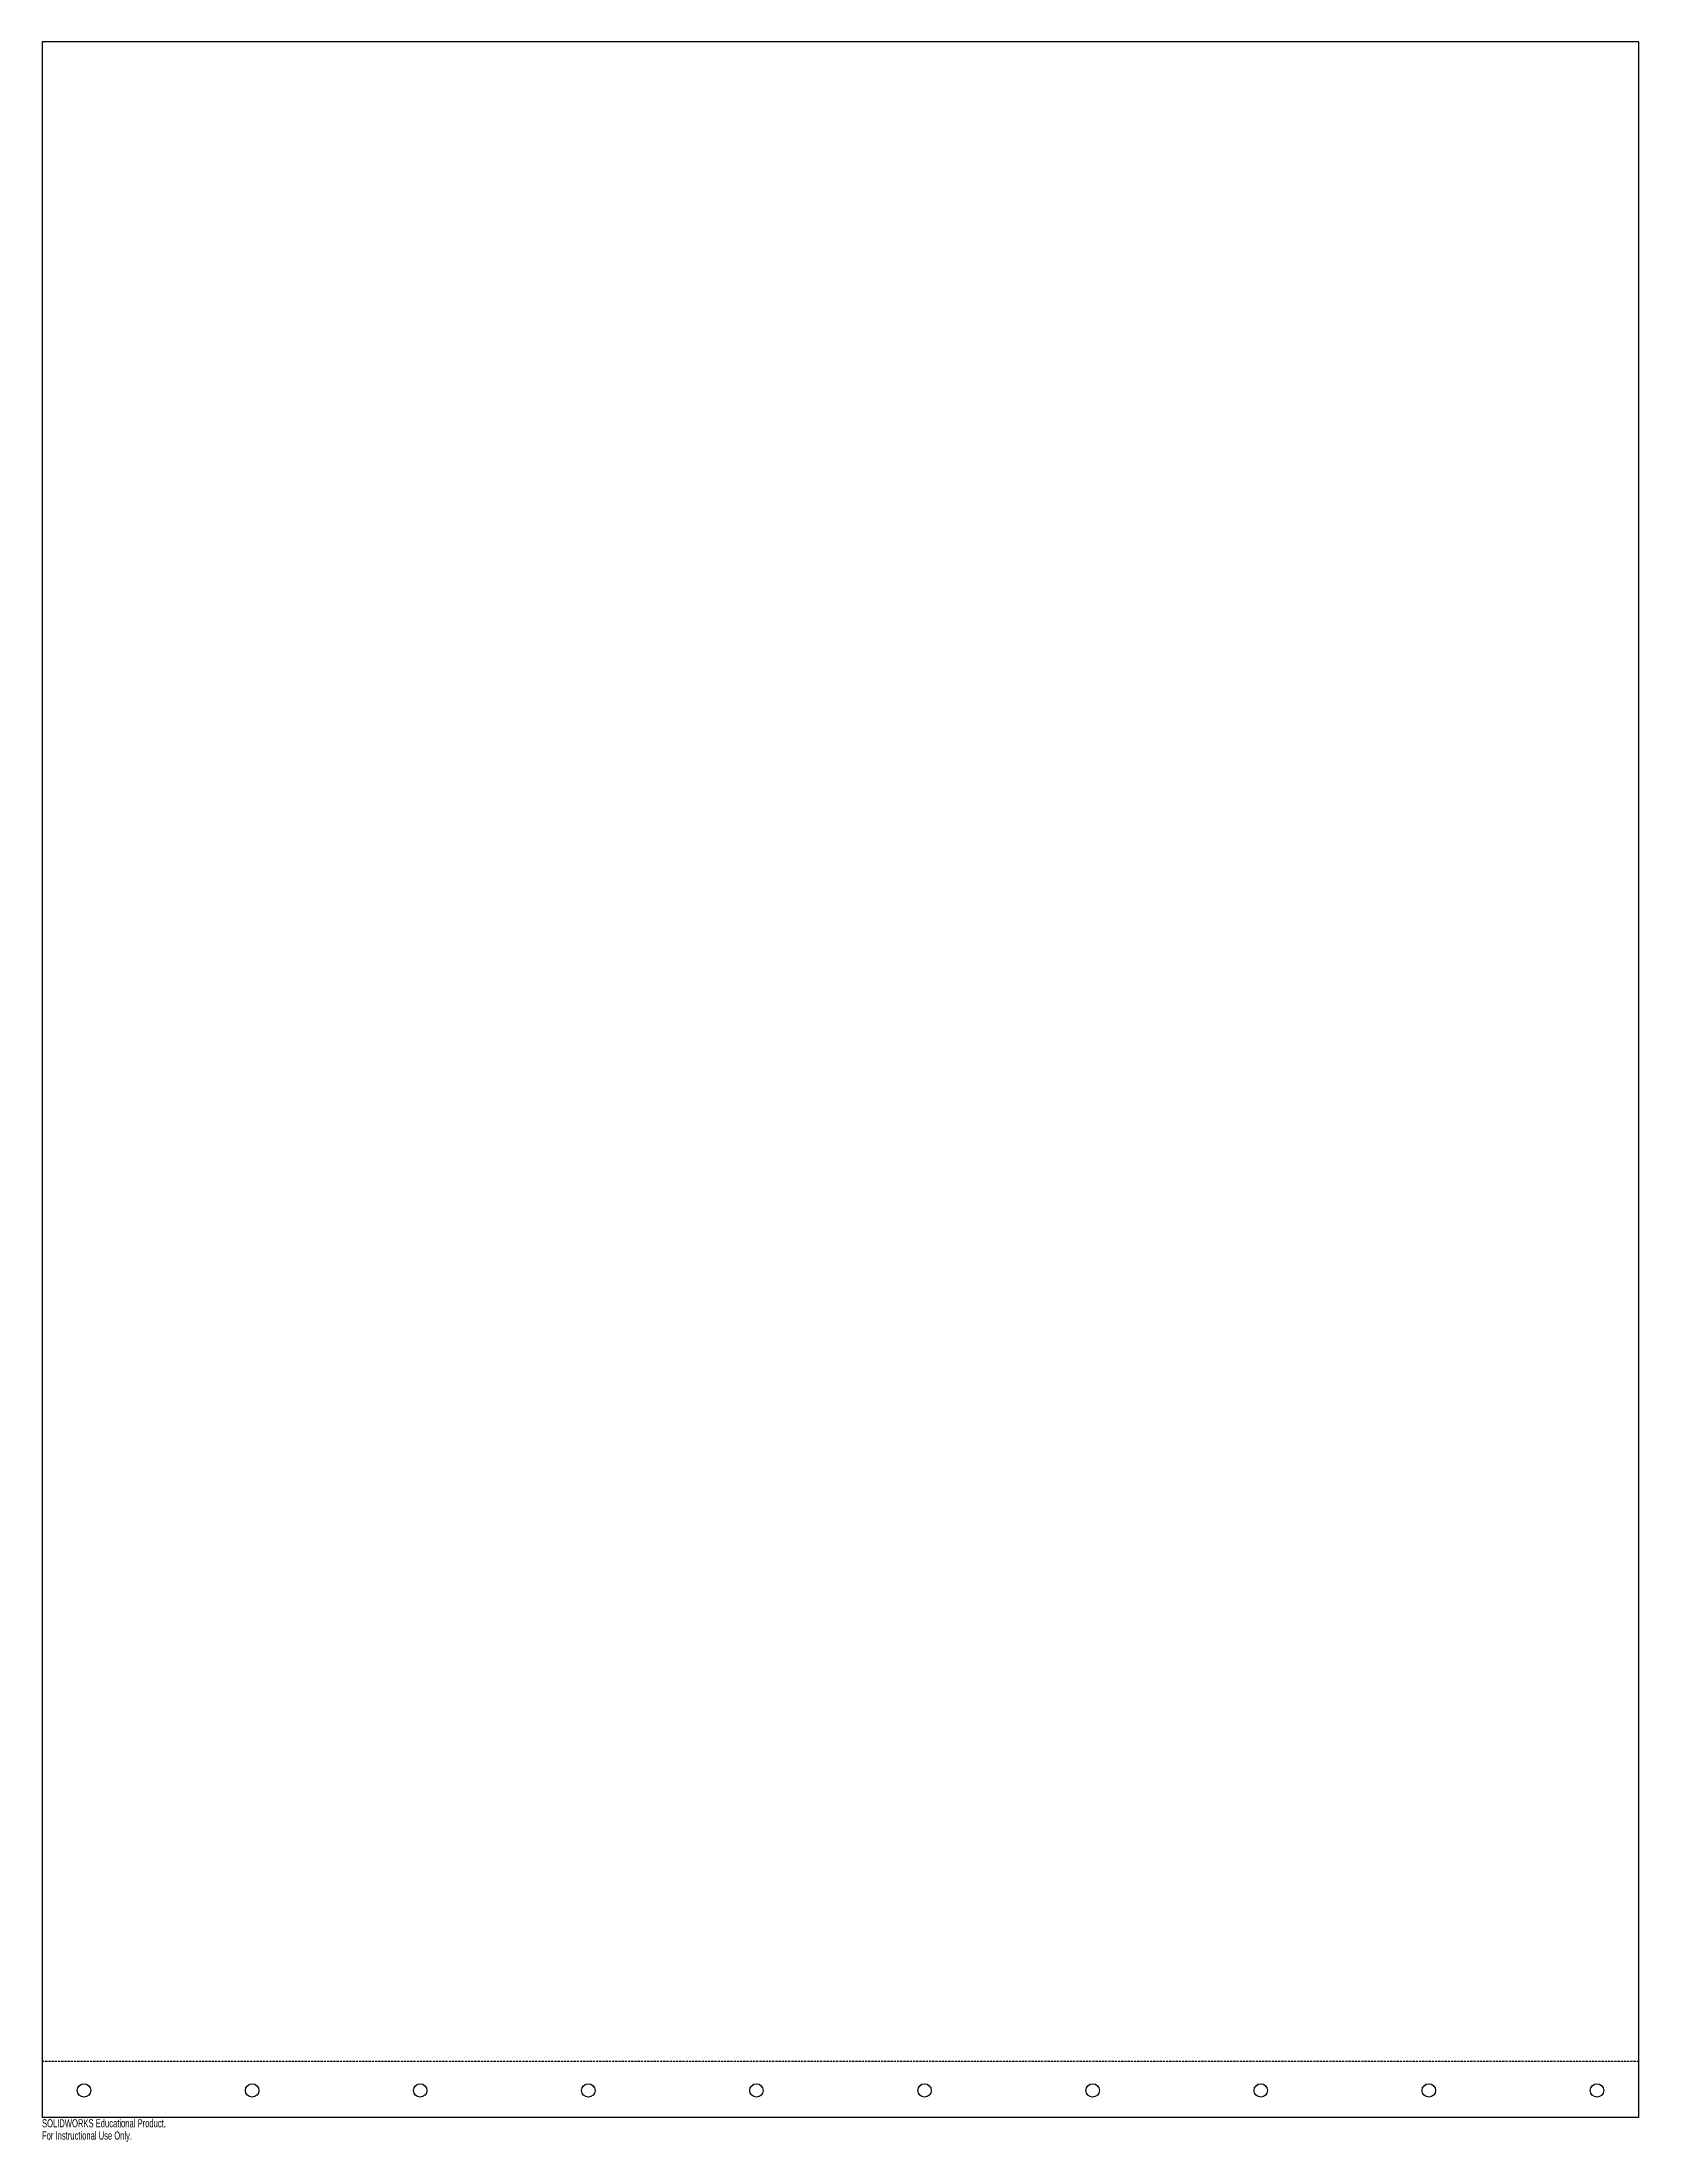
# Model space of a CAD drawing. Header units: millimetres. Extents: x 0 to 950, y -1250 to 0.
import ezdxf

# ---------------------------------------------------------------- set-up
doc = ezdxf.new("R2010")
doc.units = ezdxf.units.MM
doc.linetypes.add('HIDDEN', pattern=[1.905, 1.27, -0.635])
doc.styles.add('SLDTEXTSTYLE0', font='TXT', dxfattribs={"width": 0.7})

msp = doc.modelspace()

# ---------------------------------------------------------------- linework, layer by layer
at = {"color": 7, "linetype": 'Continuous', "lineweight": 25}
for p, q in [((950, 0), (0, 0)), ((0, 0), (0, -1235)), ((950, -1235), (950, 0)), ((950, -1235), (0, -1235))]:
    msp.add_line(p, q, dxfattribs=at)
at = {"color": 7, "linetype": 'HIDDEN'}
msp.add_line((0, -1201.4), (950, -1201.4), dxfattribs=at)
at = {"color": 7, "linetype": 'Continuous', "lineweight": 25}
for centre in [(25, -1218.9), (125, -1218.9), (225, -1218.9), (325, -1218.9), (425, -1218.9), (525, -1218.9), (625, -1218.9), (725, -1218.9), (825, -1218.9), (925, -1218.9)]:
    msp.add_circle(centre, 4, dxfattribs=at)

# ---------------------------------------------------------------- texts
at = {"color": 7, "linetype": 'Continuous', "char_height": 4.834, "attachment_point": 1, "style": 'SLDTEXTSTYLE0'}
for s, insert in [('SOLIDWORKS Educational Product.', (0, -1236)), ('For Instructional Use Only.', (0, -1243.3))]:
    msp.add_mtext(s, dxfattribs=dict(at, insert=insert))

doc.saveas('drawing.dxf')
